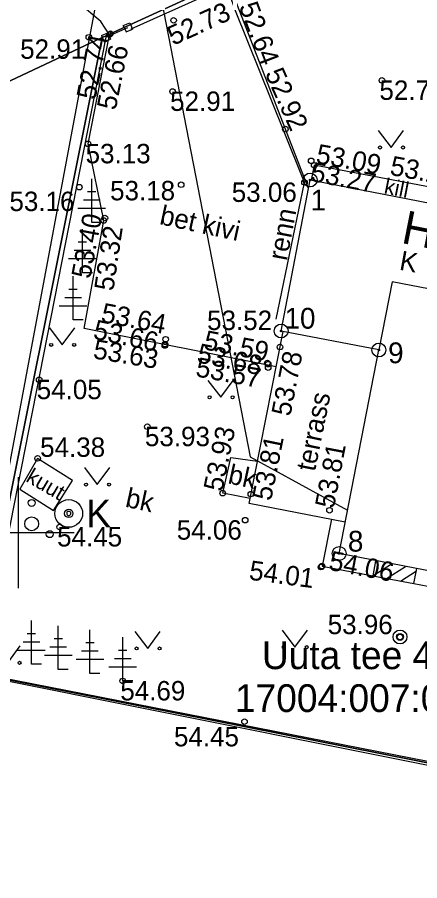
# Model space of a CAD drawing. Extents: x 643556 to 644095, y 6457390 to 6457860.
# Drawn here: x 643899.96 to 643914.45, y 6457587.45 to 6457618.58 of the extents above; entities that cross this region are included whole.
import ezdxf

# ---------------------------------------------------------------- set-up
doc = ezdxf.new("R2010")
doc.units = 0
for name, color, linetype in [('ABIJOONIS', 7, 'Continuous'), ('AED', 7, 'Continuous'), ('HALJASTUS', 7, 'Continuous'), ('HOONE', 7, 'Continuous'), ('HOONEDET', 7, 'Continuous'), ('KOORDPUNKT', 7, 'Continuous'), ('KORGUS-EH2000', 7, 'Continuous'), ('MOOTPIIR', 7, 'Continuous'), ('PIIR', 7, 'Continuous'), ('POST', 7, 'Continuous'), ('PUU', 7, 'Continuous'), ('RAJATIS', 7, 'Continuous'), ('SKTRASS', 7, 'Continuous'), ('TEE', 7, 'Continuous'), ('VKAEV', 7, 'Continuous'), ('VORK', 7, 'Continuous'), ('VTRASS', 7, 'Continuous')]:
    doc.layers.add(name, color=color, linetype=linetype)

msp = doc.modelspace()

# ---------------------------------------------------------------- linework, layer by layer
at = {"layer": 'AED'}
for p, q in [((643904.064, 6457618.168), (643909.586, 6457620.652)), ((643903.146, 6457617.861), (643903.94, 6457618.217)), ((643903.775, 6457618.282), (643904.005, 6457618.381)), ((643903.775, 6457618.282), (643903.875, 6457618.052)), ((643903.875, 6457618.052), (643904.104, 6457618.152)), ((643904.005, 6457618.381), (643904.104, 6457618.152)), ((643902.985, 6457617.923), (643903.214, 6457618.023)), ((643902.985, 6457617.923), (643903.085, 6457617.694)), ((643903.085, 6457617.694), (643903.314, 6457617.794)), ((643903.214, 6457618.023), (643903.314, 6457617.794))]:
    msp.add_line(p, q, dxfattribs=at)
msp.add_lwpolyline([(643903.146, 6457617.861), (643898.635, 6457594.922), (643924.108, 6457589.923), (643927.381, 6457606.195)], dxfattribs=at)
at = {"layer": 'HALJASTUS'}
for p, q in [((643912.961, 6457614.494), (643913.421, 6457613.884)), ((643913.421, 6457613.884), (643913.871, 6457614.494)), ((643901.117, 6457607.377), (643901.577, 6457606.767)), ((643901.577, 6457606.767), (643902.027, 6457607.377)), ((643906.823, 6457605.489), (643907.283, 6457604.879)), ((643907.283, 6457604.879), (643907.733, 6457605.489)), ((643902.375, 6457602.342), (643902.835, 6457601.732)), ((643902.835, 6457601.732), (643903.285, 6457602.342)), ((643904.194, 6457596.433), (643904.654, 6457595.823)), ((643904.654, 6457595.823), (643905.104, 6457596.433)), ((643909.496, 6457596.478), (643909.956, 6457595.868)), ((643909.956, 6457595.868), (643910.406, 6457596.478)), ((643899.612, 6457595.303), (643900.062, 6457595.913))]:
    msp.add_line(p, q, dxfattribs=at)
for centre, radius in [((643913.02, 6457613.884), 0.055), ((643913.849, 6457613.884), 0.055), ((643901.176, 6457606.767), 0.055), ((643902.005, 6457606.767), 0.055), ((643906.882, 6457604.879), 0.055), ((643907.711, 6457604.879), 0.055), ((643902.434, 6457601.732), 0.055), ((643903.263, 6457601.732), 0.055), ((643900.474, 6457601.068), 0.125), ((643900.474, 6457600.318), 0.25), ((643901.124, 6457599.943), 0.125), ((643904.253, 6457595.823), 0.055), ((643905.082, 6457595.823), 0.055), ((643909.555, 6457595.868), 0.055), ((643910.384, 6457595.868), 0.055), ((643900.039, 6457595.303), 0.055)]:
    msp.add_circle(centre, radius, dxfattribs=at)
at = {"layer": 'HOONE'}
msp.add_lwpolyline([(643910.503, 6457612.713), (643918.834, 6457611.097), (643918.252, 6457608.119), (643920.794, 6457607.625), (643920.382, 6457605.514), (643921.853, 6457605.229), (643920.351, 6457597.535), (643911.549, 6457599.243), (643912.983, 6457606.584), (643909.458, 6457607.268)], close=True, dxfattribs=at)
msp.add_lwpolyline([(643911.772, 6457600.381), (643908.304, 6457601.05), (643909.53, 6457607.254)], dxfattribs=at)
at = {"layer": 'HOONEDET'}
for p, q in [((643912.76, 6457598.442), (643913.437, 6457598.876)), ((643912.852, 6457598.917), (643912.94, 6457598.973)), ((643913.26, 6457598.347), (643913.935, 6457598.78)), ((643913.76, 6457598.251), (643914.331, 6457598.618))]:
    msp.add_line(p, q, dxfattribs=at)
for points in [[(643918.131, 6457608.142), (643913.464, 6457609.047), (643912.983, 6457606.584)], [(643912.865, 6457598.987), (643912.76, 6457598.442), (643914.242, 6457598.16), (643914.347, 6457598.7)]]:
    msp.add_lwpolyline(points, dxfattribs=at)
at = {"layer": 'KOORDPUNKT'}
for centre, radius in [((643910.503, 6457612.713), 0.25), ((643910.503, 6457612.713), 0.025), ((643910.503, 6457612.713), 0.0221), ((643910.503, 6457612.713), 0.0191), ((643910.503, 6457612.713), 0.0161), ((643910.503, 6457612.713), 0.0132), ((643910.503, 6457612.713), 0.0102), ((643910.503, 6457612.713), 0.00726), ((643910.503, 6457612.713), 0.0043), ((643909.458, 6457607.268), 0.25), ((643909.458, 6457607.268), 0.025), ((643909.458, 6457607.268), 0.0221), ((643909.458, 6457607.268), 0.0191), ((643909.458, 6457607.268), 0.0161), ((643909.458, 6457607.268), 0.0132), ((643909.458, 6457607.268), 0.0102), ((643909.458, 6457607.268), 0.00726), ((643909.458, 6457607.268), 0.0043), ((643912.983, 6457606.584), 0.25), ((643912.983, 6457606.584), 0.025), ((643912.983, 6457606.584), 0.0221), ((643912.983, 6457606.584), 0.0191), ((643912.983, 6457606.584), 0.0161), ((643912.983, 6457606.584), 0.0132), ((643912.983, 6457606.584), 0.0102), ((643912.983, 6457606.584), 0.00726), ((643912.983, 6457606.584), 0.0043), ((643911.549, 6457599.243), 0.25), ((643911.549, 6457599.243), 0.025), ((643911.549, 6457599.243), 0.0221), ((643911.549, 6457599.243), 0.0191), ((643911.549, 6457599.243), 0.0161), ((643911.549, 6457599.243), 0.0132), ((643911.549, 6457599.243), 0.0102), ((643911.549, 6457599.243), 0.00726), ((643911.549, 6457599.243), 0.0043)]:
    msp.add_circle(centre, radius, dxfattribs=at)
at = {"layer": 'KORGUS-EH2000'}
for centre in [(643905.586, 6457618.47), (643903.311, 6457617.99), (643902.532, 6457617.86), (643903.28, 6457617.953), (643913.09, 6457616.304), (643905.55, 6457615.906), (643909.615, 6457614.549), (643902.506, 6457614.017), (643910.541, 6457613.406), (643910.652, 6457613.243), (643902.19, 6457612.453), (643905.858, 6457612.541), (643910.3, 6457612.625), (643903.07, 6457611.251), (643903.112, 6457611.342), (643905.28, 6457606.793), (643905.3, 6457606.97), (643905.273, 6457606.745), (643909.418, 6457606.689), (643908.964, 6457606.112), (643908.992, 6457606.072), (643908.993, 6457605.95), (643900.745, 6457605.512), (643904.643, 6457603.817), (643900.689, 6457602.675), (643907.356, 6457601.42), (643908.367, 6457601.387), (643911.201, 6457600.804), (643908.165, 6457600.447), (643901.48, 6457600.201), (643910.894, 6457598.755), (643910.934, 6457598.789), (643913.742, 6457596.236), (643903.756, 6457594.65), (643908.142, 6457593.181)]:
    msp.add_circle(centre, 0.1, dxfattribs=at)
at = {"layer": 'MOOTPIIR'}
msp.add_lwpolyline([(643934.294, 6457587.678), (643898.256, 6457594.901), (643904.288, 6457627.058), (643947.676, 6457646.151)], close=True, dxfattribs=at)
at = {"layer": 'PIIR'}
for points in [[(643933.9, 6457641.68), (643930.69, 6457624.33), (643924.21, 6457627.56), (643903.01, 6457617.85), (643826.12, 6457581.61), (643810.31, 6457573.05), (643747.54, 6457544.43), (643690.88, 6457517.6), (643682.44, 6457513.67), (643660.72, 6457503.45), (643611.69, 6457480.38), (643556.04, 6457454.25), (643559.88, 6457465.04), (643621.69, 6457493.88), (643661.06, 6457512.31), (643675.54, 6457519.09), (643683.74, 6457526.24), (643807.33, 6457582.88), (643820.69, 6457588.29), (643863.66, 6457608.64), (643889.53, 6457621.03), (643915.12, 6457632.65)], [(643898.41, 6457594.93), (643903.01, 6457617.85), (643924.21, 6457627.56), (643930.69, 6457624.33), (643924.07, 6457589.85)], [(643829.02, 6457575.57), (643826.12, 6457581.61), (643903.01, 6457617.85), (643898.41, 6457594.93), (643924.07, 6457589.85), (643917.76, 6457562.54), (643868.83, 6457569.29)]]:
    msp.add_lwpolyline(points, close=True, dxfattribs=at)
at = {"layer": 'POST'}
for radius in [0.25, 0.127]:
    msp.add_circle((643913.742, 6457596.236), radius, dxfattribs=at)
at = {"layer": 'PUU'}
for p, q in [((643902.638, 6457611.185), (643902.638, 6457612.76)), ((643902.788, 6457612.285), (643902.488, 6457612.285)), ((643902.938, 6457611.985), (643902.338, 6457611.985)), ((643903.138, 6457611.685), (643902.138, 6457611.685)), ((643902.302, 6457609.367), (643902.302, 6457610.942)), ((643902.998, 6457611.185), (643902.638, 6457611.185)), ((643902.452, 6457610.467), (643902.152, 6457610.467)), ((643902.602, 6457610.167), (643902.002, 6457610.167)), ((643902.802, 6457609.867), (643901.802, 6457609.867)), ((643901.967, 6457607.668), (643901.967, 6457609.243)), ((643902.662, 6457609.367), (643902.302, 6457609.367)), ((643902.117, 6457608.768), (643901.817, 6457608.768)), ((643902.267, 6457608.468), (643901.667, 6457608.468)), ((643902.467, 6457608.168), (643901.467, 6457608.168)), ((643902.327, 6457607.668), (643901.967, 6457607.668)), ((643900.464, 6457595.25), (643900.464, 6457596.825)), ((643901.433, 6457595.067), (643901.433, 6457596.642)), ((643900.614, 6457596.35), (643900.314, 6457596.35)), ((643902.574, 6457594.924), (643902.574, 6457596.499)), ((643900.764, 6457596.05), (643900.164, 6457596.05)), ((643901.583, 6457596.167), (643901.283, 6457596.167)), ((643902.724, 6457596.024), (643902.424, 6457596.024)), ((643903.756, 6457594.65), (643903.756, 6457596.225)), ((643900.964, 6457595.75), (643899.964, 6457595.75)), ((643901.733, 6457595.867), (643901.133, 6457595.867)), ((643902.874, 6457595.724), (643902.274, 6457595.724)), ((643903.906, 6457595.75), (643903.606, 6457595.75)), ((643901.933, 6457595.567), (643900.933, 6457595.567)), ((643903.074, 6457595.424), (643902.074, 6457595.424)), ((643904.056, 6457595.45), (643903.456, 6457595.45)), ((643900.824, 6457595.25), (643900.464, 6457595.25)), ((643901.793, 6457595.067), (643901.433, 6457595.067)), ((643904.256, 6457595.15), (643903.256, 6457595.15)), ((643902.934, 6457594.924), (643902.574, 6457594.924)), ((643904.116, 6457594.65), (643903.756, 6457594.65))]:
    msp.add_line(p, q, dxfattribs=at)
at = {"layer": 'RAJATIS'}
msp.add_lwpolyline([(643900.689, 6457602.675), (643900.044, 6457601.57), (643901.259, 6457600.799), (643901.944, 6457601.878), (643900.689, 6457602.675)], dxfattribs=at)
at = {"layer": 'SKTRASS'}
msp.add_lwpolyline([(643909.284, 6457607.691), (643910.3, 6457612.625), (643909.54, 6457614.513), (643907.819, 6457618.817), (643907.284, 6457620.33)], dxfattribs=at)
at = {"layer": 'TEE'}
msp.add_line((643907.644, 6457602.712), (643908.604, 6457602.57), dxfattribs=at)
for points in [[(643910.444, 6457612.404), (643907.894, 6457619.004), (643907.385, 6457620.38), (643911.507, 6457622.327), (643910.693, 6457623.921)], [(643909.278, 6457605.979), (643902.368, 6457607.362), (643903.07, 6457611.251), (643902.506, 6457614.017), (643903.28, 6457617.953), (643902.965, 6457618.425), (643901.355, 6457619.792)], [(643918.97, 6457597.26), (643920.711, 6457596.929), (643922.192, 6457604.467), (643923.407, 6457604.236), (643924.1, 6457607.561), (643918.821, 6457608.575), (643919.379, 6457611.589), (643910.652, 6457613.243), (643910.548, 6457612.704)], [(643908.34, 6457601.231), (643907.356, 6457601.42), (643907.644, 6457602.712)], [(643911.269, 6457600.478), (643910.934, 6457598.789), (643912.76, 6457598.442)], [(643914.242, 6457598.16), (643917.513, 6457597.537)]]:
    msp.add_lwpolyline(points, dxfattribs=at)
at = {"layer": 'VKAEV'}
for radius in [0.5, 0.15]:
    msp.add_circle((643901.811, 6457600.689), radius, dxfattribs=at)
for start, end in [(0, 180), (180, 0)]:
    msp.add_arc((643901.811, 6457600.689), 0.075, start, end, dxfattribs=at)
at = {"layer": 'VORK'}
for p, q in [((643900, 6457598), (643900, 6457602)), ((643898, 6457600), (643902, 6457600))]:
    msp.add_line(p, q, dxfattribs=at)
at = {"layer": 'VTRASS'}
msp.add_lwpolyline([(643905.072, 6457619.625), (643908.346, 6457602.733), (643911.855, 6457600.806)], dxfattribs=at)

# ---------------------------------------------------------------- texts
at = {"layer": 'ABIJOONIS'}
for s, p in [('1', (643910.52, 6457611.614)), ('10', (643909.582, 6457607.351)), ('9', (643913.313, 6457606.106)), ('8', (643911.865, 6457599.314))]:
    msp.add_text(s, height=0.75, dxfattribs=at).set_placement(p)
at = {"layer": 'HOONE'}
for s, height, rotation, p in [('H', 1.199, 348.8693, (643913.75, 6457610.449)), ('K', 0.7, 349.7249, (643913.689, 6457609.482)), ('terrass', 0.7, 78.5735, (643910.678, 6457602.177)), ('kuut', 0.56, 329.7213, (643900.234, 6457601.865))]:
    msp.add_text(s, height=height, rotation=rotation, dxfattribs=at).set_placement(p)
at = {"layer": 'KORGUS-EH2000'}
for s, rotation, p in [('52.73', 24.4584, (643905.57, 6457617.549)), ('52.64', 290.8952, (643907.929, 6457618.978)), ('52.74', 78.7619, (643902.767, 6457615.579)), ('52.66', 78.5255, (643903.499, 6457615.204)), ('52.92', 293.976, (643908.866, 6457616.562)), ('53.09', 349.6884, (643910.684, 6457613.329)), ('53.28', 349.3734, (643913.347, 6457612.903)), ('53.27', 349.2086, (643910.497, 6457612.681)), ('53.40', 79.3372, (643902.585, 6457609.126)), ('53.32', 81.5345, (643903.415, 6457608.686)), ('53.64', 349.2049, (643902.941, 6457607.599)), ('53.66', 348.0556, (643902.658, 6457607)), ('53.59', 348.998, (643906.638, 6457606.614)), ('53.63', 350.6168, (643902.659, 6457606.284)), ('53.68', 348.3408, (643906.396, 6457606.146)), ('53.57', 349.5308, (643906.352, 6457605.638)), ('53.78', 79.0462, (643909.79, 6457604.166)), ('53.93', 78.2902, (643907.34, 6457601.45)), ('53.81', 78.6153, (643909.096, 6457601.119)), ('53.81', 79.3221, (643911.361, 6457600.843)), ('54.06', 349.2215, (643911.145, 6457598.661)), ('54.01', 352.4114, (643908.279, 6457598.305))]:
    msp.add_text(s, height=0.7, rotation=rotation, dxfattribs=at).set_placement(p)
for s, p in [('52.91', (643900.06, 6457617.083)), ('52.75', (643913.001, 6457615.602)), ('52.91', (643905.461, 6457615.204)), ('53.13', (643902.417, 6457613.315)), ('53.18', (643903.299, 6457611.98)), ('53.06', (643907.682, 6457611.923)), ('53.16', (643899.674, 6457611.593)), ('53.52', (643906.793, 6457607.304)), ('54.05', (643900.656, 6457604.81)), ('53.93', (643904.554, 6457603.115)), ('54.38', (643900.779, 6457602.73)), ('54.06', (643905.701, 6457599.745)), ('54.45', (643901.391, 6457599.499)), ('53.96', (643911.137, 6457596.337)), ('54.69', (643903.667, 6457593.948)), ('54.45', (643905.599, 6457592.291))]:
    msp.add_text(s, height=0.7, dxfattribs=at).set_placement(p)
at = {"layer": 'PIIR'}
for s, p in [('Uuta tee 4a', (643908.768, 6457595.076)), ('17004:007:0018', (643907.796, 6457593.53))]:
    msp.add_text(s, height=1, dxfattribs=at).set_placement(p)
at = {"layer": 'SKTRASS'}
msp.add_text('renn', height=0.7, rotation=79.3411, dxfattribs=at).set_placement((643909.666, 6457609.776))
at = {"layer": 'TEE'}
for s, height, rotation, p in [('kill', 0.56, 348.8071, (643913.141, 6457612.235)), ('bet kivi', 0.7, 347.804, (643905.049, 6457611.126)), ('bk', 0.7, 347.804, (643907.512, 6457601.784)), ('bk', 0.7, 347.804, (643903.816, 6457600.937))]:
    msp.add_text(s, height=height, rotation=rotation, dxfattribs=at).set_placement(p)
at = {"layer": 'VKAEV'}
msp.add_text('K', height=1, dxfattribs=at).set_placement((643902.441, 6457600.189))

doc.saveas('drawing.dxf')
